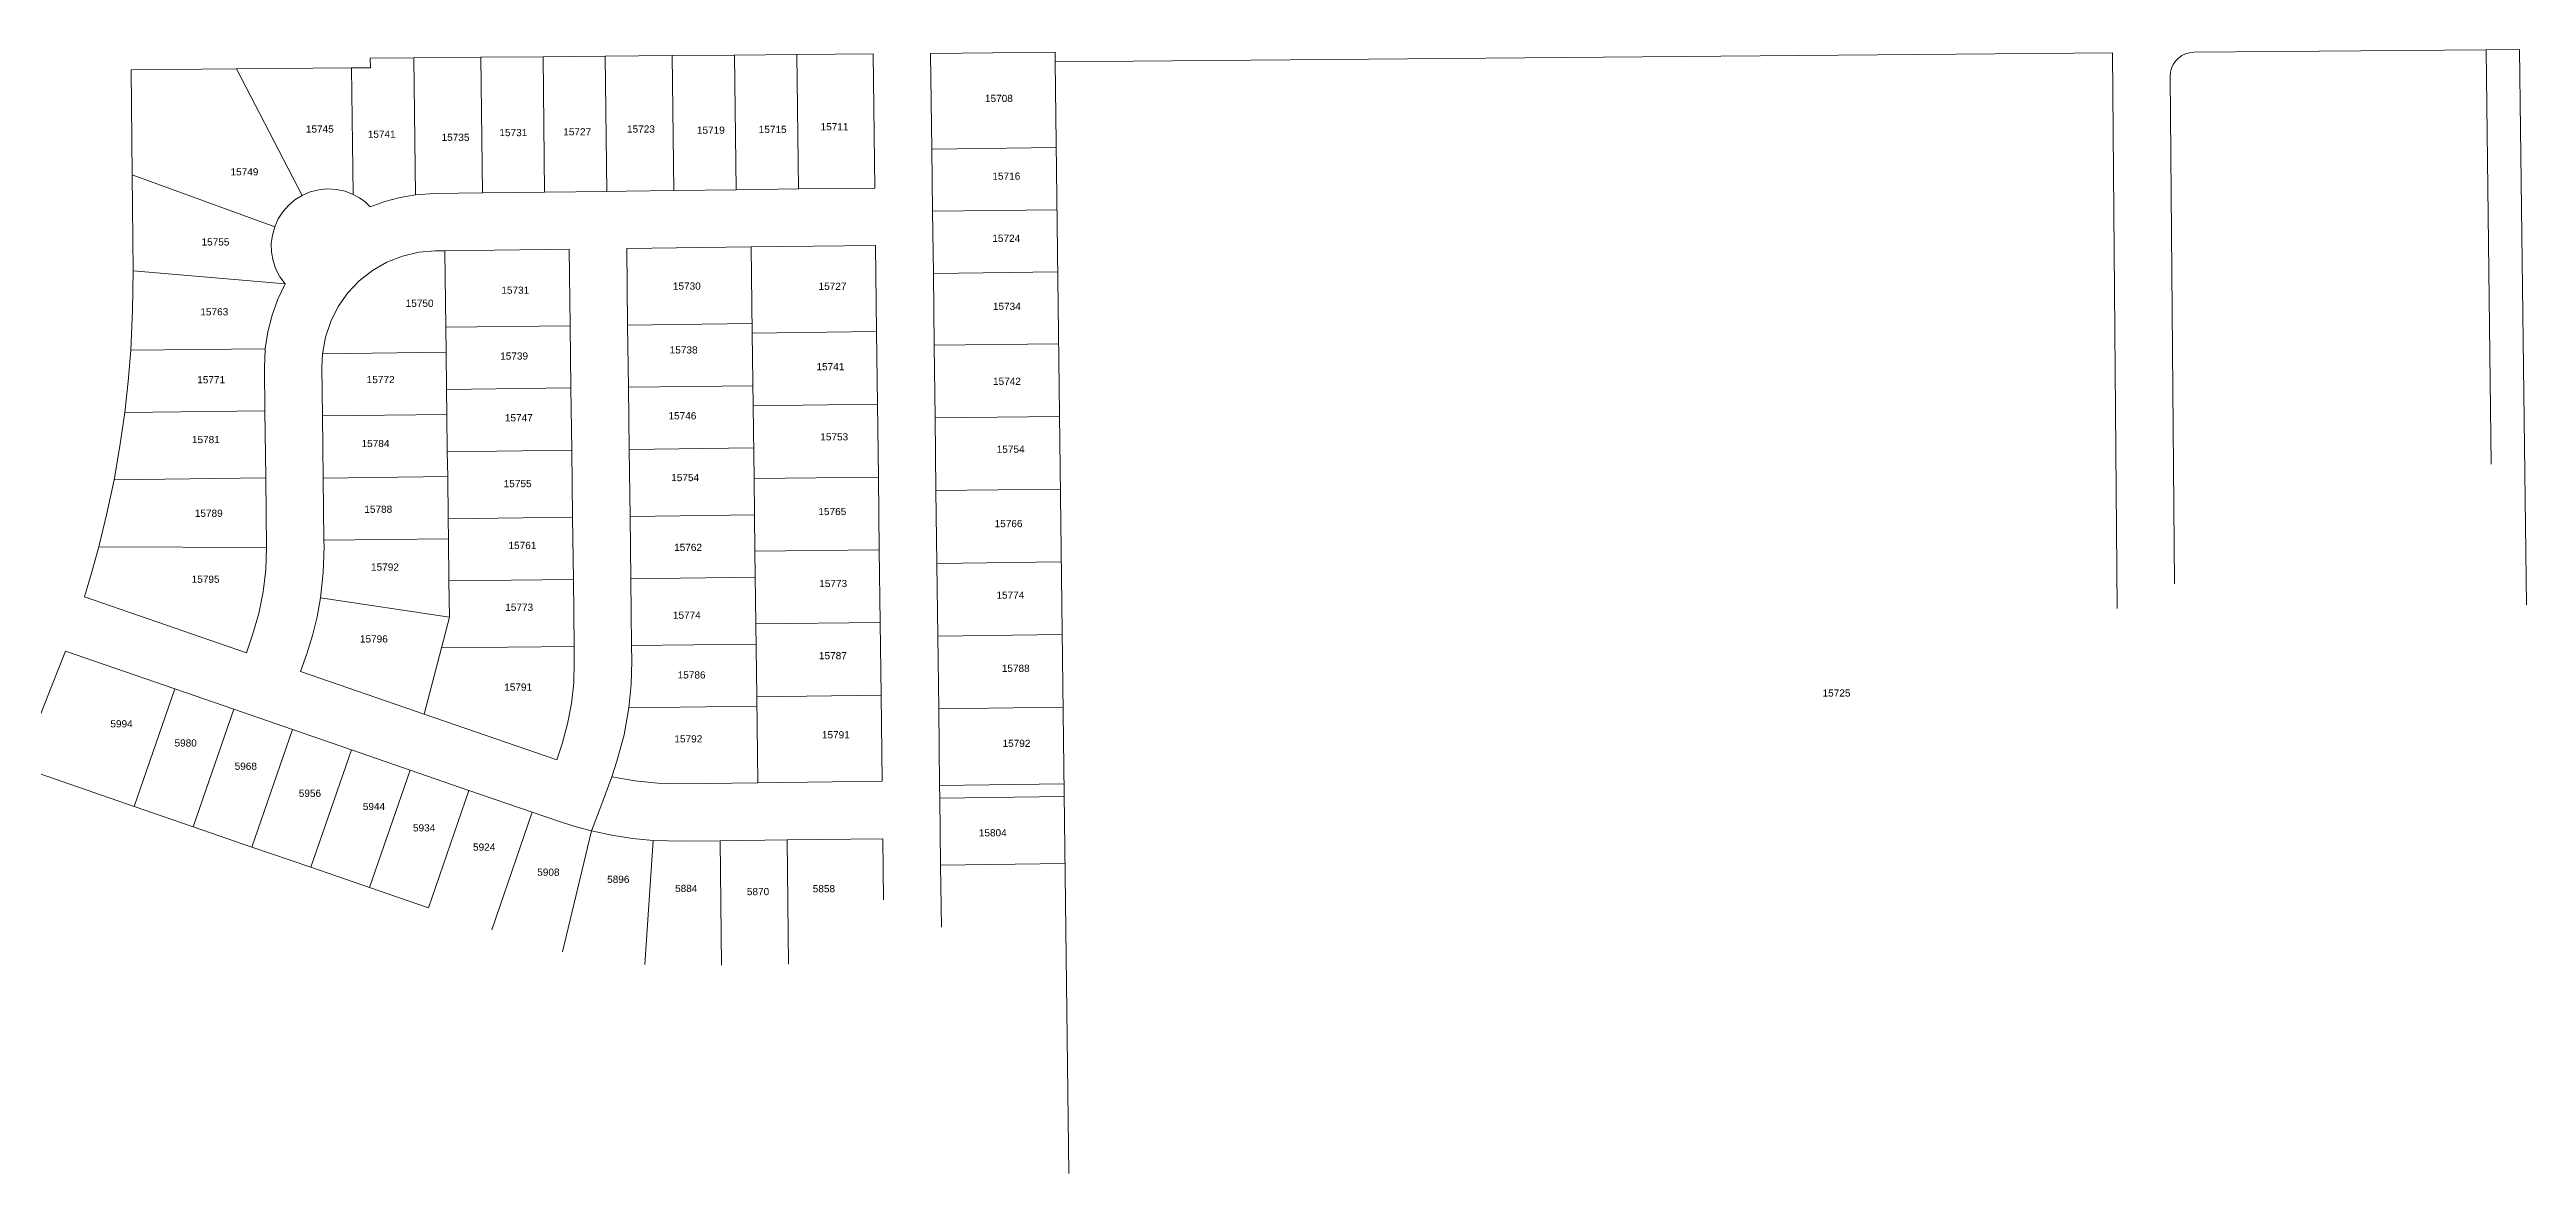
# Model space of a CAD drawing. Header units: feet. Extents: x 865220 to 2843432, y -2240498 to 970288.
# Drawn here: x 2835920 to 2838507, y 955300 to 956475 of the extents above; entities that cross this region are included whole.
import ezdxf
from ezdxf.enums import TextEntityAlignment as Align

# ---------------------------------------------------------------- set-up
doc = ezdxf.new("R2010")
doc.units = ezdxf.units.FT
doc.header["$LTSCALE"] = 0.015
doc.header["$MEASUREMENT"] = 0
doc.layers.add('Dakota County Addresses', color=7, linetype='Continuous')
doc.layers.add('Dakota County Parcels', color=7, linetype='Continuous')
doc.styles.add('Dimensions 100', font='arial.ttf')

# ---------------------------------------------------------------- blocks, each defined once
blk = doc.blocks.new('ACMAP_ANN_TEMPLATE_Dakota County Addresses')
at = {"layer": 'Dakota County Addresses', "style": 'Dimensions 100'}
blk.add_attdef('DakotaCountyAddress', text='', height=50, dxfattribs=at).set_placement((0, 0), align=Align.CENTER)

msp = doc.modelspace()

# ---------------------------------------------------------------- linework, layer by layer
at = {"layer": 'Dakota County Parcels', "lineweight": 5, "ltscale": 100}
for p, q in [((2838159.8, 956471.7), (2838465.1, 956474.3)), ((2838465.1, 956474.3), (2838500.1, 956474.6)), ((2838465.1, 956474.3), (2838470.4, 956041.2)), ((2838500.1, 956474.6), (2838507.2, 955894.3)), ((2836115.1, 956454.4), (2836005.1, 956453.5)), ((2836006.1, 956343.8), (2836005.1, 956453.5)), ((2836235.4, 956455.5), (2836115.1, 956454.4)), ((2836115.1, 956454.4), (2836183.7, 956322.2)), ((2836255, 956455.6), (2836235.4, 956455.5)), ((2836237.1, 956323.2), (2836235.4, 956455.5)), ((2836300.3, 956466), (2836254.9, 956465.6)), ((2836254.9, 956465.6), (2836255, 956455.6)), ((2836370.3, 956466.6), (2836300.3, 956466)), ((2836302.1, 956322.9), (2836300.3, 956466)), ((2836435.3, 956467.1), (2836370.3, 956466.6)), ((2836372, 956324.8), (2836370.3, 956466.6)), ((2836500.3, 956467.7), (2836435.3, 956467.1)), ((2836437, 956325.6), (2836435.3, 956467.1)), ((2836570.3, 956468.3), (2836500.3, 956467.7)), ((2836500.3, 956467.7), (2836502, 956326.4)), ((2836635.3, 956468.8), (2836570.3, 956468.3)), ((2836572, 956327.3), (2836570.3, 956468.3)), ((2836700.3, 956469.4), (2836635.3, 956468.8)), ((2836637, 956328.1), (2836635.3, 956468.8)), ((2836780.2, 956470.1), (2836700.3, 956469.4)), ((2836702, 956328.9), (2836700.3, 956469.4)), ((2836782, 956329.9), (2836780.2, 956470.1)), ((2836970.2, 956471.7), (2836840.2, 956470.6)), ((2836841.5, 956370.6), (2836840.2, 956470.6)), ((2836970.3, 956461.7), (2836970.2, 956471.7)), ((2836970.3, 956461.7), (2838074.8, 956471)), ((2836984.6, 955300.2), (2836970.3, 956461.7)), ((2838074.8, 956471), (2838079.6, 955890.7)), ((2838135, 956446.5), (2838139.4, 955916.2)), ((2836971.4, 956372.2), (2836841.5, 956370.6)), ((2836842.3, 956305.6), (2836841.5, 956370.6)), ((2836007, 956243.5), (2836006.1, 956343.8)), ((2836006.1, 956343.8), (2836155, 956289.5)), ((2836322, 956324.2), (2836302.1, 956322.9)), ((2836322, 956324.2), (2836372, 956324.8)), ((2836372, 956324.8), (2836437, 956325.6)), ((2836437, 956325.6), (2836502, 956326.4)), ((2836502, 956326.4), (2836522, 956326.7)), ((2836522, 956326.7), (2836572, 956327.3)), ((2836572, 956327.3), (2836637, 956328.1)), ((2836637, 956328.1), (2836702, 956328.9)), ((2836702, 956328.9), (2836782, 956329.9)), ((2836972.2, 956307.2), (2836842.3, 956305.6)), ((2836843.1, 956240.6), (2836842.3, 956305.6)), ((2836522.7, 956266.7), (2836652.7, 956268.3)), ((2836523.7, 956186.7), (2836522.7, 956266.7)), ((2836652.7, 956268.3), (2836782.7, 956269.9)), ((2836652.7, 956268.3), (2836653.8, 956178.3)), ((2836783.8, 956179.9), (2836782.7, 956269.9)), ((2836165.9, 956229.8), (2836007, 956243.5)), ((2836322.8, 956264.2), (2836332.8, 956264.4)), ((2836332.8, 956264.4), (2836462.7, 956265.9)), ((2836333.8, 956184.4), (2836332.8, 956264.4)), ((2836463.7, 956186), (2836462.7, 956265.9)), ((2836973, 956242.2), (2836843.1, 956240.6)), ((2836844, 956165.6), (2836843.1, 956240.6)), ((2836333.8, 956184.4), (2836463.7, 956186)), ((2836334.1, 956158.4), (2836333.8, 956184.4)), ((2836464.5, 956121), (2836463.7, 956186)), ((2836653.7, 956188.3), (2836523.7, 956186.7)), ((2836524.5, 956121.7), (2836523.7, 956186.7)), ((2836653.8, 956178.3), (2836783.8, 956179.9)), ((2836653.8, 956178.3), (2836654.8, 956102.3)), ((2836784.7, 956103.9), (2836783.8, 956179.9)), ((2836973.9, 956167.2), (2836844, 956165.6)), ((2836844.9, 956089.6), (2836844, 956165.6)), ((2836145.1, 956162), (2836004.6, 956160.3)), ((2836145.1, 956162), (2836144.3, 956142.1)), ((2836144.8, 956097.1), (2836144.3, 956142.1)), ((2836204.9, 956156.8), (2836204.3, 956142.8)), ((2836204.9, 956091.8), (2836204.3, 956142.8)), ((2836204.9, 956156.8), (2836334.1, 956158.4)), ((2836334.6, 956119.4), (2836334.1, 956158.4)), ((2836334.6, 956119.4), (2836464.5, 956121)), ((2836334.9, 956093.4), (2836334.6, 956119.4)), ((2836465.3, 956056), (2836464.5, 956121)), ((2836654.5, 956123.3), (2836524.5, 956121.7)), ((2836525.3, 956056.7), (2836524.5, 956121.7)), ((2836144.8, 956097.1), (2835998.4, 956095.3)), ((2836145.7, 956027.1), (2836144.8, 956097.1)), ((2836204.9, 956091.8), (2836334.9, 956093.4)), ((2836205.7, 956026.8), (2836204.9, 956091.8)), ((2836335.3, 956054.4), (2836334.9, 956093.4)), ((2836654.8, 956102.3), (2836784.7, 956103.9)), ((2836654.8, 956102.3), (2836655.7, 956026.3)), ((2836785.7, 956027.9), (2836784.7, 956103.9)), ((2836974.9, 956091.2), (2836844.9, 956089.6)), ((2836845.8, 956013.7), (2836844.9, 956089.6)), ((2836335.3, 956054.4), (2836465.3, 956056)), ((2836335.7, 956028.4), (2836335.3, 956054.4)), ((2836466.2, 955986), (2836465.3, 956056)), ((2836655.3, 956058.3), (2836525.3, 956056.7)), ((2836526.2, 955986.7), (2836525.3, 956056.7)), ((2836145.7, 956027.1), (2835987.2, 956025.1)), ((2836146.6, 955954.3), (2836145.7, 956027.1)), ((2836205.7, 956026.8), (2836335.7, 956028.4)), ((2836206.5, 955961.8), (2836205.7, 956026.8)), ((2836336.2, 955984.4), (2836335.7, 956028.4)), ((2836655.7, 956026.3), (2836785.7, 956027.9)), ((2836655.7, 956026.3), (2836656.6, 955950.3)), ((2836786.6, 955951.9), (2836785.7, 956027.9)), ((2836975.8, 956015.2), (2836845.8, 956013.7)), ((2836846.8, 955937.7), (2836845.8, 956013.7)), ((2836336.2, 955984.4), (2836466.2, 955986)), ((2836336.5, 955963.4), (2836336.2, 955984.4)), ((2836467, 955921), (2836466.2, 955986)), ((2836656.1, 955988.3), (2836526.2, 955986.7)), ((2836527, 955921.7), (2836526.2, 955986.7)), ((2836206.5, 955961.8), (2836336.5, 955963.4)), ((2836206.6, 955955.1), (2836206.5, 955961.8)), ((2836337, 955919.4), (2836336.5, 955963.4)), ((2836146.6, 955954.3), (2835971.3, 955955)), ((2836656.6, 955950.3), (2836786.6, 955951.9)), ((2836656.6, 955950.3), (2836657.5, 955874.4)), ((2836787.5, 955875.9), (2836786.6, 955951.9)), ((2836976.7, 955939.3), (2836846.8, 955937.7)), ((2836847.7, 955861.7), (2836846.8, 955937.7)), ((2836337, 955919.4), (2836467, 955921)), ((2836337.5, 955881.5), (2836337, 955919.4)), ((2836467.8, 955851), (2836467, 955921)), ((2836656.9, 955923.3), (2836527, 955921.7)), ((2836527.8, 955851.8), (2836527, 955921.7)), ((2835956.2, 955902.7), (2836125.4, 955844.3)), ((2836337.5, 955881.5), (2836202.9, 955901.8)), ((2836329.2, 955849.3), (2836337.5, 955881.5)), ((2836131.8, 955862.9), (2836125.4, 955844.3)), ((2836657.8, 955853.4), (2836527.8, 955851.8)), ((2836657.5, 955874.4), (2836787.5, 955875.9)), ((2836657.5, 955874.4), (2836658.5, 955798.4)), ((2836788.5, 955800), (2836787.5, 955875.9)), ((2836977.7, 955863.3), (2836847.7, 955861.7)), ((2836848.6, 955785.7), (2836847.7, 955861.7)), ((2835922, 955809.2), (2835936.6, 955846)), ((2835936.6, 955846), (2836050.8, 955806.6)), ((2836188.5, 955843.3), (2836182.1, 955824.7)), ((2836311.3, 955780.1), (2836329.2, 955849.3)), ((2836329.2, 955849.3), (2836467.8, 955851)), ((2836468, 955834.6), (2836467.8, 955851)), ((2836528, 955835.4), (2836527.8, 955851.8)), ((2836008.3, 955683.7), (2836050.8, 955806.6)), ((2836050.8, 955806.6), (2836112.2, 955785.4)), ((2836182.1, 955824.7), (2836311.3, 955780.1)), ((2836069.8, 955662.5), (2836112.2, 955785.4)), ((2836112.2, 955785.4), (2836173.6, 955764.2)), ((2836311.3, 955780.1), (2836449.8, 955732.3)), ((2836658.6, 955788.4), (2836525, 955786.7)), ((2836658.5, 955798.4), (2836788.5, 955800)), ((2836658.5, 955798.4), (2836659.6, 955708.4)), ((2836789.6, 955710), (2836788.5, 955800)), ((2836978.6, 955787.3), (2836848.6, 955785.7)), ((2836849.6, 955705.7), (2836848.6, 955785.7)), ((2836131.2, 955641.3), (2836173.6, 955764.2)), ((2836173.6, 955764.2), (2836235.1, 955743)), ((2836455.3, 955749.2), (2836449.8, 955732.3)), ((2836008.3, 955683.7), (2835890.9, 955724.3)), ((2836192.6, 955620.1), (2836235.1, 955743)), ((2836235.1, 955743), (2836296.5, 955721.7)), ((2836512.4, 955731), (2836507.2, 955714.8)), ((2836254.1, 955598.9), (2836296.5, 955721.7)), ((2836296.5, 955721.7), (2836357.9, 955700.5)), ((2836315.5, 955577.7), (2836357.9, 955700.5)), ((2836357.9, 955700.5), (2836424.1, 955677.7)), ((2836507.2, 955714.8), (2836496.7, 955686.4)), ((2836659.6, 955708.4), (2836579.5, 955707.4)), ((2836659.6, 955708.4), (2836789.6, 955710)), ((2836979.6, 955707.3), (2836849.6, 955705.7)), ((2836849.6, 955705.7), (2836849.8, 955692.5)), ((2836069.8, 955662.5), (2836008.3, 955683.7)), ((2836381.7, 955554.8), (2836424.1, 955677.7)), ((2836424.1, 955677.7), (2836451.5, 955668.2)), ((2836496.7, 955686.4), (2836486.1, 955658.1)), ((2836849.8, 955692.5), (2836979.7, 955694.1)), ((2836849.8, 955692.5), (2836850.6, 955622.5)), ((2836131.2, 955641.3), (2836069.8, 955662.5)), ((2836486.1, 955658.1), (2836455.5, 955531.7)), ((2836541.7, 955518.5), (2836550.3, 955648.2)), ((2836550.3, 955648.2), (2836580.2, 955647.4)), ((2836620.3, 955647.9), (2836580.2, 955647.4)), ((2836690.3, 955648.8), (2836620.3, 955647.9)), ((2836621.9, 955517.9), (2836620.3, 955647.9)), ((2836790.3, 955650), (2836690.3, 955648.8)), ((2836691.9, 955518.8), (2836690.3, 955648.8)), ((2836791.1, 955586), (2836790.3, 955650)), ((2836192.6, 955620.1), (2836131.2, 955641.3)), ((2836254.1, 955598.9), (2836192.6, 955620.1)), ((2836850.6, 955622.5), (2836980.6, 955624.1)), ((2836850.6, 955622.5), (2836851.4, 955557.5)), ((2836315.5, 955577.7), (2836254.1, 955598.9))]:
    msp.add_line(p, q, dxfattribs=at)
for points in [[(2838159.8, 956471.7), (2838155.4, 956471.3), (2838151.2, 956470.2), (2838147.3, 956468.3), (2838143.8, 956465.7), (2838140.7, 956462.6), (2838138.2, 956459.1), (2838136.4, 956455.1), (2838135.3, 956450.9), (2838135, 956446.5)], [(2836183.7, 956322.2), (2836176.2, 956317.5), (2836169.4, 956311.8), (2836163.5, 956305.1), (2836158.7, 956297.6), (2836155, 956289.5)], [(2836237.1, 956323.2), (2836228.5, 956326.5), (2836219.5, 956328.4), (2836210.3, 956328.9), (2836201.1, 956328.1), (2836192.2, 956325.8), (2836183.7, 956322.2)], [(2836254.8, 956310.3), (2836249.5, 956315.3), (2836243.5, 956319.6), (2836237.1, 956323.2)], [(2836302.1, 956322.9), (2836286, 956320.1), (2836270.2, 956315.9), (2836254.8, 956310.3)], [(2836155, 956289.5), (2836152.6, 956280.8), (2836151.4, 956271.8), (2836151.7, 956262.7), (2836153.3, 956253.8), (2836156.3, 956245.2), (2836160.5, 956237.1), (2836165.9, 956229.8)], [(2836004.6, 956160.3), (2836006.6, 956201.9), (2836007, 956243.5)], [(2836322.8, 956264.2), (2836305.4, 956262.8), (2836288.4, 956258.8), (2836272.2, 956252.4), (2836257.1, 956243.7), (2836243.4, 956232.9), (2836231.4, 956220.3), (2836221.4, 956206), (2836213.5, 956190.5), (2836208, 956173.9), (2836204.9, 956156.8)], [(2836165.9, 956229.8), (2836158.2, 956213.7), (2836152.2, 956197), (2836147.8, 956179.7), (2836145.1, 956162)], [(2835998.4, 956095.3), (2836002, 956127.7), (2836004.6, 956160.3)], [(2835987.2, 956025.1), (2835993.3, 956060.1), (2835998.4, 956095.3)], [(2835971.3, 955955), (2835979.8, 955989.9), (2835987.2, 956025.1)], [(2835956.2, 955902.7), (2835964.1, 955928.8), (2835971.3, 955955)], [(2836131.8, 955862.9), (2836138.4, 955885.2), (2836143.1, 955908), (2836145.9, 955931.1), (2836146.6, 955954.3)], [(2836202.9, 955901.8), (2836205.8, 955928.3), (2836206.6, 955955.1)], [(2836188.5, 955843.3), (2836194.5, 955862.5), (2836199.3, 955882), (2836202.9, 955901.8)], [(2836455.3, 955749.2), (2836461, 955770.1), (2836465.1, 955791.4), (2836467.4, 955813), (2836468, 955834.6)], [(2836525, 955786.7), (2836527.4, 955811), (2836528, 955835.4)], [(2835922, 955809.2), (2835905.5, 955767.1), (2835890.9, 955724.3)], [(2836512.4, 955731), (2836519.9, 955758.6), (2836525, 955786.7)], [(2836507.2, 955714.8), (2836531.1, 955710.5), (2836555.2, 955708), (2836579.5, 955707.4)], [(2836451.5, 955668.2), (2836468.7, 955662.7), (2836486.1, 955658.1)], [(2836486.1, 955658.1), (2836507.3, 955653.6), (2836528.7, 955650.3), (2836550.3, 955648.2)]]:
    msp.add_lwpolyline(points, dxfattribs=at)

# ---------------------------------------------------------------- block references
at = {"layer": 'Dakota County Addresses', "lineweight": 5, "ltscale": 100, "xscale": 0.15, "yscale": 0.15, "zscale": 0.15}
for p, values in [((2836911.5, 956419.8), {'DakotaCountyAddress': '15708'}), ((2836739.8, 956390.2), {'DakotaCountyAddress': '15711'}), ((2836202.1, 956387.8), {'DakotaCountyAddress': '15745'}), ((2836266.8, 956382.4), {'DakotaCountyAddress': '15741'}), ((2836343.9, 956379.1), {'DakotaCountyAddress': '15735'}), ((2836404.3, 956384.1), {'DakotaCountyAddress': '15731'}), ((2836471, 956384.9), {'DakotaCountyAddress': '15727'}), ((2836537.6, 956387.8), {'DakotaCountyAddress': '15723'}), ((2836610.6, 956386.6), {'DakotaCountyAddress': '15719'}), ((2836675.2, 956387.4), {'DakotaCountyAddress': '15715'}), ((2836123.4, 956343.1), {'DakotaCountyAddress': '15749'}), ((2836919.3, 956338.6), {'DakotaCountyAddress': '15716'}), ((2836093.1, 956269.8), {'DakotaCountyAddress': '15755'}), ((2836919.2, 956273.6), {'DakotaCountyAddress': '15724'}), ((2836406.3, 956219.4), {'DakotaCountyAddress': '15731'}), ((2836585.5, 956223.7), {'DakotaCountyAddress': '15730'}), ((2836737.7, 956223.5), {'DakotaCountyAddress': '15727'}), ((2836091.9, 956196.8), {'DakotaCountyAddress': '15763'}), ((2836306.4, 956205.7), {'DakotaCountyAddress': '15750'}), ((2836919.8, 956202.5), {'DakotaCountyAddress': '15734'}), ((2836582.2, 956157), {'DakotaCountyAddress': '15738'}), ((2836405.1, 956150.6), {'DakotaCountyAddress': '15739'}), ((2836735.5, 956139.5), {'DakotaCountyAddress': '15741'}), ((2836088.6, 956125.9), {'DakotaCountyAddress': '15771'}), ((2836265.7, 956126), {'DakotaCountyAddress': '15772'}), ((2836919.9, 956124.2), {'DakotaCountyAddress': '15742'}), ((2836410, 956086.1), {'DakotaCountyAddress': '15747'}), ((2836580.9, 956088.2), {'DakotaCountyAddress': '15746'}), ((2836083.1, 956063.3), {'DakotaCountyAddress': '15781'}), ((2836260.3, 956059.2), {'DakotaCountyAddress': '15784'}), ((2836739.5, 956066.2), {'DakotaCountyAddress': '15753'}), ((2836923.8, 956053.2), {'DakotaCountyAddress': '15754'}), ((2836408.8, 956017.3), {'DakotaCountyAddress': '15755'}), ((2836583.8, 956023.6), {'DakotaCountyAddress': '15754'}), ((2836086.1, 955986.3), {'DakotaCountyAddress': '15789'}), ((2836263.2, 955990.5), {'DakotaCountyAddress': '15788'}), ((2836737.5, 955988.1), {'DakotaCountyAddress': '15765'}), ((2836921.6, 955975.5), {'DakotaCountyAddress': '15766'}), ((2836413.8, 955952.7), {'DakotaCountyAddress': '15761'}), ((2836586.8, 955950.7), {'DakotaCountyAddress': '15762'}), ((2836270.2, 955930.1), {'DakotaCountyAddress': '15792'}), ((2836082.8, 955917.4), {'DakotaCountyAddress': '15795'}), ((2836738.4, 955912.9), {'DakotaCountyAddress': '15773'}), ((2836923.5, 955900.8), {'DakotaCountyAddress': '15774'}), ((2836410.4, 955888.1), {'DakotaCountyAddress': '15773'}), ((2836585.5, 955879.8), {'DakotaCountyAddress': '15774'}), ((2836258.6, 955855), {'DakotaCountyAddress': '15796'}), ((2836738.1, 955837.5), {'DakotaCountyAddress': '15787'}), ((2836929.1, 955824.3), {'DakotaCountyAddress': '15788'}), ((2836409.3, 955804.7), {'DakotaCountyAddress': '15791'}), ((2836590.5, 955817.4), {'DakotaCountyAddress': '15786'}), ((2837786.5, 955798.5), {'DakotaCountyAddress': '15725'}), ((2835995, 955766.3), {'DakotaCountyAddress': '5994'}), ((2836062, 955746.3), {'DakotaCountyAddress': '5980'}), ((2836587.1, 955750.6), {'DakotaCountyAddress': '15792'}), ((2836741.2, 955754.9), {'DakotaCountyAddress': '15791'}), ((2836929.9, 955745.9), {'DakotaCountyAddress': '15792'}), ((2836124.8, 955722), {'DakotaCountyAddress': '5968'}), ((2836191.8, 955693.7), {'DakotaCountyAddress': '5956'}), ((2836258.7, 955679.9), {'DakotaCountyAddress': '5944'}), ((2836311.1, 955657.6), {'DakotaCountyAddress': '5934'}), ((2836905.1, 955652.4), {'DakotaCountyAddress': '15804'}), ((2836373.8, 955637.5), {'DakotaCountyAddress': '5924'}), ((2836440.9, 955611.3), {'DakotaCountyAddress': '5908'}), ((2836513.9, 955603.8), {'DakotaCountyAddress': '5896'}), ((2836584.9, 955594.3), {'DakotaCountyAddress': '5884'}), ((2836659.9, 955591), {'DakotaCountyAddress': '5870'}), ((2836728.7, 955594), {'DakotaCountyAddress': '5858'})]:
    msp.add_blockref('ACMAP_ANN_TEMPLATE_Dakota County Addresses', p, dxfattribs=at).add_auto_attribs(values)

doc.saveas('drawing.dxf')
